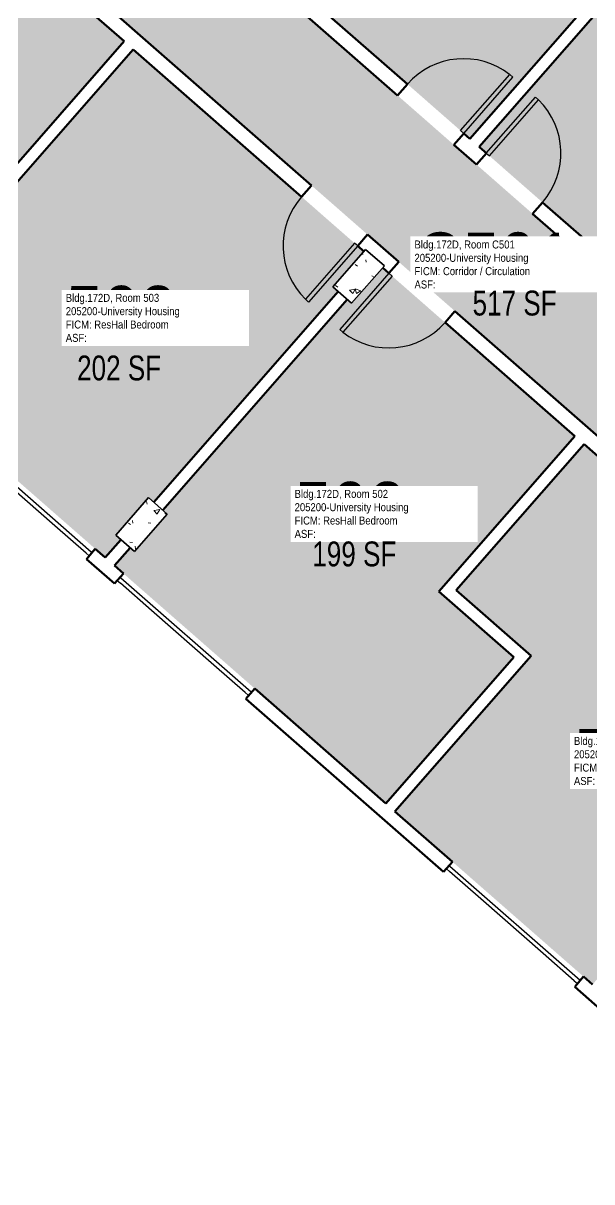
# Model space of a CAD drawing. Extents: x 69237155 to 69239788, y 27657308 to 27659623.
# Drawn here: x 69237619 to 69237893, y 27658548 to 27659107 of the extents above; entities that cross this region are included whole.
import ezdxf
from ezdxf.enums import TextEntityAlignment as Align

# ---------------------------------------------------------------- set-up
doc = ezdxf.new("R2010")
doc.units = 0
doc.header["$LTSCALE"] = 100
doc.header["$MEASUREMENT"] = 0
for name, color, linetype in [('A-COLS', 5, 'CONTINUOUS'), ('A-DOOR', 2, 'CONTINUOUS'), ('A-GLAZ', 1, 'CONTINUOUS'), ('A-IDEN-RNUM', 7, 'CONTINUOUS'), ('A-IDEN-SNUM', 4, 'CONTINUOUS'), ('A-IDEN-VNUM', 4, 'CONTINUOUS'), ('A-WALL', 5, 'CONTINUOUS'), ('AREA-TEXT', 3, 'CONTINUOUS'), ('Rooms-Category-Color', 7, 'CONTINUOUS'), ('Rooms-College-Color', 7, 'CONTINUOUS'), ('Rooms-Department-Color', 7, 'CONTINUOUS'), ('Rooms-Division-Color', 7, 'CONTINUOUS'), ('Rooms-Information', 7, 'CONTINUOUS')]:
    doc.layers.add(name, color=color, linetype=linetype)
doc.styles.add('CP_AREA', font='arial.ttf', dxfattribs={"height": 15})
doc.styles.add('CP_ROOMSNUMBER', font='arial.ttf', dxfattribs={"height": 1})
doc.styles.add('CP_ROOMVNUMBER', font='arial.ttf', dxfattribs={"width": 0.85, "height": 0.075})
pattern_1 = [(8.793, (69237985.663, 27658391.62), (19.1337, -19.9577), [2.88, -31.68]), (313.793, (69237985.663, 27658391.62), (15.0201, 25.2405), [2.304, -25.344]), (59.244, (69237987.258, 27658389.956), (34.1539, 5.2822), [2.448, -26.924]), (4.977, (69237990.723, 27658397.397), (26.6445, -31.7803), [4.32, -47.52]), (55.429, (69237992.943, 27658394.75), (51.6444, 4.4977), [3.671, -40.386]), (309.977, (69237990.723, 27658397.397), (51.6445, 4.4976), [3.456, -38.016]), (339.793, (69237992.347, 27658393.423), (7.059, -26.7316), [2.88, -31.68]), (284.793, (69237992.347, 27658393.423), (25.3737, 14.7939), [2.304, -25.344]), (30.244, (69237992.935, 27658391.195), (32.4325, -11.9383), [2.448, -26.924]), (356.2929, (69237985.663, 27658391.619), (8.77226, 9.3093), [1.267, -23.77, 1.267, -24.461, -25.44]), (356.2929, (69237985.663, 27658391.619), (8.77226, 9.3093), [-50.765, 1.267, -24.173]), (326.293, (69237985.663, 27658391.619), (17.57708, 4.7394), [1.267, -13.402, 1.267, -23.194, -9.696]), (326.293, (69237985.663, 27658391.619), (17.57708, 4.7394), [-39.13, 1.267, -8.429]), (286.2929, (69237979.221, 27658397.26), (14.85184, -14.15585), [1.267, -8.333, 1.267, -28.685, -39.744]), (286.2929, (69237979.221, 27658397.26), (14.85184, -14.15585), [-39.552, 1.267, -38.477]), (276.293, (69237976.332, 27658399.79), (19.3809, -11.8611), [1.267, -11.213, 1.267, -18.624, -28.224]), (276.293, (69237976.332, 27658399.79), (19.3809, -11.8611), [-32.371, 1.267, -26.957])]

# ---------------------------------------------------------------- blocks, each defined once
blk = doc.blocks.new('08_Single-Flush - 08 Door_Single-Flush  3_-0_ x 7_-0_-5934602-LEVEL 5')
at = {"layer": 'A-DOOR', "color": 7}
for p, q in [((16, -3.62), (16, -39.57)), ((18, -3.62), (16, -3.62)), ((18, -3.62), (18, -39.57)), ((18, -39.57), (16, -39.57))]:
    blk.add_line(p, q, dxfattribs=at)
at = {"layer": 'A-DOOR', "lineweight": 25}
blk.add_arc((18, -3.62), 36, 180, 266.8153, dxfattribs=at)
blk = doc.blocks.new('08_Single-Flush - 08 Door_Single-Flush  3_-0_ x 7_-0_-5934603-LEVEL 5')
at = {"layer": 'A-DOOR', "color": 7}
for p, q in [((16, 3.62), (16, 39.57)), ((18, 39.57), (16, 39.57)), ((18, 3.62), (18, 39.57)), ((18, 3.62), (16, 3.62))]:
    blk.add_line(p, q, dxfattribs=at)
at = {"layer": 'A-DOOR', "lineweight": 25}
blk.add_arc((18, 3.62), 36, 93.1847, 180, dxfattribs=at)

msp = doc.modelspace()

# ---------------------------------------------------------------- hatches: boundary and pattern name
at = {"layer": 'A-COLS', "lineweight": 5}
h = msp.add_hatch(dxfattribs=at)
h.set_pattern_fill('FP_23', color=256, angle=-41.2071, style=0, pattern_type=2)
h.set_pattern_definition(pattern_1)
h.paths.add_polyline_path([(69237771.04, 27658977.39), (69237777.53, 27658971.71), (69237793.34, 27658989.76), (69237784.31, 27658997.67), (69237768.5, 27658979.61)], flags=0)
h = msp.add_hatch(dxfattribs=at)
h.set_pattern_fill('FP_20', color=256, angle=-41.2071, style=0, pattern_type=2)
h.set_pattern_definition(pattern_1)
h.paths.add_polyline_path([(69237672.78, 27658852.09), (69237688.6, 27658870.14), (69237679.57, 27658878.05), (69237663.76, 27658859.99), (69237670.72, 27658853.9)], flags=0)
at = {"layer": 'Rooms-Category-Color', "true_color": 0xadadad}
msp.add_hatch(color=253, dxfattribs=at).paths.add_polyline_path([(69237385.3, 27659355.04), (69237386.29, 27659354.18), (69237439.56, 27659307.53), (69237548.27, 27659212.34), (69237566.33, 27659196.53), (69237674.81, 27659101.54), (69237788.27, 27659002.18), (69237793.02, 27658998.03), (69237892.2, 27658911.17), (69238025.77, 27658794.21), (69238028.26, 27658792.03), (69238029.01, 27658791.37), (69238064.56, 27658760.25), (69238182.1, 27658657.32), (69238217.94, 27658625.94), (69238270.32, 27658580.07), (69238283.72, 27658568.34), (69238284.88, 27658569.69), (69238296.3, 27658559.3), (69238295.34, 27658558.16), (69238306.72, 27658548.2), (69238346.25, 27658593.35), (69238303.51, 27658630.78), (69238203.35, 27658718.48), (69238067.56, 27658837.39), (69237967.85, 27658924.7), (69237836.57, 27659039.65), (69237836.36, 27659039.83), (69237836.36, 27659039.83), (69237832.03, 27659043.61), (69237732.39, 27659130.87), (69237596.83, 27659249.57), (69237478.85, 27659352.88), (69237411.94, 27659411.47), (69237372.84, 27659366.81), (69237372.41, 27659366.33)])
at = {"layer": 'Rooms-Category-Color', "true_color": 0x728ef3}
for points in [[(69237954.37, 27659187.78), (69237964.13, 27659198.93), (69237985.59, 27659223.43), (69237854.72, 27659338.02), (69237833.18, 27659313.43), (69237769.54, 27659240.74), (69237805.18, 27659209.53), (69237739.37, 27659134.39), (69237834.6, 27659051), (69237836.19, 27659052.81), (69237938.56, 27659169.73), (69237936.53, 27659171.5), (69237952.34, 27659189.56)], [(69237540.51, 27658952.63), (69237667.82, 27659098.02), (69237561.55, 27659191.07), (69237557.76, 27659186.74), (69237539.71, 27659202.56), (69237543.5, 27659206.88), (69237439.3, 27659298.12), (69237319.4, 27659161.2), (69237311.99, 27659152.73)], [(69237966.33, 27659192.52), (69237958.79, 27659183.91), (69237961.37, 27659181.65), (69237945.56, 27659163.6), (69237942.98, 27659165.86), (69237839.03, 27659047.14), (69237970.41, 27658932.09), (69238032.34, 27659002.81), (69237996.23, 27659034.43), (69238061.61, 27659109.09)], [(69237672.24, 27659094.15), (69237544.93, 27658948.76), (69237658.72, 27658849.12), (69237666.3, 27658857.77), (69237663.76, 27658859.99), (69237679.57, 27658878.05), (69237682.11, 27658875.83), (69237771.04, 27658977.39), (69237768.5, 27658979.61), (69237783.49, 27658996.73)], [(69237670.72, 27658853.9), (69237663.14, 27658845.25), (69237794.02, 27658730.64), (69237855.78, 27658801.17), (69237819.67, 27658832.8), (69237885.22, 27658907.65), (69237792.52, 27658988.82), (69237777.53, 27658971.71), (69237775.46, 27658973.52), (69237686.53, 27658871.96), (69237688.6, 27658870.14), (69237672.78, 27658852.09)], [(69237901.31, 27658651.98), (69237899.24, 27658653.79), (69237915.05, 27658671.85), (69237917.12, 27658670.04), (69238021.04, 27658788.72), (69237889.64, 27658903.78), (69237827.96, 27658833.35), (69237864.07, 27658801.72), (69237798.44, 27658726.77), (69237893.73, 27658643.33)]]:
    msp.add_hatch(color=171, dxfattribs=at).paths.add_polyline_path(points)
at = {"layer": 'Rooms-College-Color', "true_color": 0xadadad}
for points in [[(69237385.3, 27659355.04), (69237386.29, 27659354.18), (69237439.56, 27659307.53), (69237548.27, 27659212.34), (69237566.33, 27659196.53), (69237674.81, 27659101.54), (69237788.27, 27659002.18), (69237793.02, 27658998.03), (69237892.2, 27658911.17), (69238025.77, 27658794.21), (69238028.26, 27658792.03), (69238029.01, 27658791.37), (69238064.56, 27658760.25), (69238182.1, 27658657.32), (69238217.94, 27658625.94), (69238270.32, 27658580.07), (69238283.72, 27658568.34), (69238284.88, 27658569.69), (69238296.3, 27658559.3), (69238295.34, 27658558.16), (69238306.72, 27658548.2), (69238346.25, 27658593.35), (69238303.51, 27658630.78), (69238203.35, 27658718.48), (69238067.56, 27658837.39), (69237967.85, 27658924.7), (69237836.57, 27659039.65), (69237836.36, 27659039.83), (69237836.36, 27659039.83), (69237832.03, 27659043.61), (69237732.39, 27659130.87), (69237596.83, 27659249.57), (69237478.85, 27659352.88), (69237411.94, 27659411.47), (69237372.84, 27659366.81), (69237372.41, 27659366.33)], [(69237954.37, 27659187.78), (69237964.13, 27659198.93), (69237985.59, 27659223.43), (69237854.72, 27659338.02), (69237833.18, 27659313.43), (69237769.54, 27659240.74), (69237805.18, 27659209.53), (69237739.37, 27659134.39), (69237834.6, 27659051), (69237836.19, 27659052.81), (69237938.56, 27659169.73), (69237936.53, 27659171.5), (69237952.34, 27659189.56)], [(69237540.51, 27658952.63), (69237667.82, 27659098.02), (69237561.55, 27659191.07), (69237557.76, 27659186.74), (69237539.71, 27659202.56), (69237543.5, 27659206.88), (69237439.3, 27659298.12), (69237319.4, 27659161.2), (69237311.99, 27659152.73)], [(69237966.33, 27659192.52), (69237958.79, 27659183.91), (69237961.37, 27659181.65), (69237945.56, 27659163.6), (69237942.98, 27659165.86), (69237839.03, 27659047.14), (69237970.41, 27658932.09), (69238032.34, 27659002.81), (69237996.23, 27659034.43), (69238061.61, 27659109.09)], [(69237672.24, 27659094.15), (69237544.93, 27658948.76), (69237658.72, 27658849.12), (69237666.3, 27658857.77), (69237663.76, 27658859.99), (69237679.57, 27658878.05), (69237682.11, 27658875.83), (69237771.04, 27658977.39), (69237768.5, 27658979.61), (69237783.49, 27658996.73)], [(69237670.72, 27658853.9), (69237663.14, 27658845.25), (69237794.02, 27658730.64), (69237855.78, 27658801.17), (69237819.67, 27658832.8), (69237885.22, 27658907.65), (69237792.52, 27658988.82), (69237777.53, 27658971.71), (69237775.46, 27658973.52), (69237686.53, 27658871.96), (69237688.6, 27658870.14), (69237672.78, 27658852.09)], [(69237901.31, 27658651.98), (69237899.24, 27658653.79), (69237915.05, 27658671.85), (69237917.12, 27658670.04), (69238021.04, 27658788.72), (69237889.64, 27658903.78), (69237827.96, 27658833.35), (69237864.07, 27658801.72), (69237798.44, 27658726.77), (69237893.73, 27658643.33)]]:
    msp.add_hatch(color=253, dxfattribs=at).paths.add_polyline_path(points)
at = {"layer": 'Rooms-Department-Color', "true_color": 0xacacac}
msp.add_hatch(color=253, dxfattribs=at).paths.add_polyline_path([(69237385.3, 27659355.04), (69237386.29, 27659354.18), (69237439.56, 27659307.53), (69237548.27, 27659212.34), (69237566.33, 27659196.53), (69237674.81, 27659101.54), (69237788.27, 27659002.18), (69237793.02, 27658998.03), (69237892.2, 27658911.17), (69238025.77, 27658794.21), (69238028.26, 27658792.03), (69238029.01, 27658791.37), (69238064.56, 27658760.25), (69238182.1, 27658657.32), (69238217.94, 27658625.94), (69238270.32, 27658580.07), (69238283.72, 27658568.34), (69238284.88, 27658569.69), (69238296.3, 27658559.3), (69238295.34, 27658558.16), (69238306.72, 27658548.2), (69238346.25, 27658593.35), (69238303.51, 27658630.78), (69238203.35, 27658718.48), (69238067.56, 27658837.39), (69237967.85, 27658924.7), (69237836.57, 27659039.65), (69237836.36, 27659039.83), (69237836.36, 27659039.83), (69237832.03, 27659043.61), (69237732.39, 27659130.87), (69237596.83, 27659249.57), (69237478.85, 27659352.88), (69237411.94, 27659411.47), (69237372.84, 27659366.81), (69237372.41, 27659366.33)])
at = {"layer": 'Rooms-Department-Color', "true_color": 0x604aed}
for points in [[(69237954.37, 27659187.78), (69237964.13, 27659198.93), (69237985.59, 27659223.43), (69237854.72, 27659338.02), (69237833.18, 27659313.43), (69237769.54, 27659240.74), (69237805.18, 27659209.53), (69237739.37, 27659134.39), (69237834.6, 27659051), (69237836.19, 27659052.81), (69237938.56, 27659169.73), (69237936.53, 27659171.5), (69237952.34, 27659189.56)], [(69237540.51, 27658952.63), (69237667.82, 27659098.02), (69237561.55, 27659191.07), (69237557.76, 27659186.74), (69237539.71, 27659202.56), (69237543.5, 27659206.88), (69237439.3, 27659298.12), (69237319.4, 27659161.2), (69237311.99, 27659152.73)], [(69237966.33, 27659192.52), (69237958.79, 27659183.91), (69237961.37, 27659181.65), (69237945.56, 27659163.6), (69237942.98, 27659165.86), (69237839.03, 27659047.14), (69237970.41, 27658932.09), (69238032.34, 27659002.81), (69237996.23, 27659034.43), (69238061.61, 27659109.09)], [(69237672.24, 27659094.15), (69237544.93, 27658948.76), (69237658.72, 27658849.12), (69237666.3, 27658857.77), (69237663.76, 27658859.99), (69237679.57, 27658878.05), (69237682.11, 27658875.83), (69237771.04, 27658977.39), (69237768.5, 27658979.61), (69237783.49, 27658996.73)], [(69237670.72, 27658853.9), (69237663.14, 27658845.25), (69237794.02, 27658730.64), (69237855.78, 27658801.17), (69237819.67, 27658832.8), (69237885.22, 27658907.65), (69237792.52, 27658988.82), (69237777.53, 27658971.71), (69237775.46, 27658973.52), (69237686.53, 27658871.96), (69237688.6, 27658870.14), (69237672.78, 27658852.09)], [(69237901.31, 27658651.98), (69237899.24, 27658653.79), (69237915.05, 27658671.85), (69237917.12, 27658670.04), (69238021.04, 27658788.72), (69237889.64, 27658903.78), (69237827.96, 27658833.35), (69237864.07, 27658801.72), (69237798.44, 27658726.77), (69237893.73, 27658643.33)]]:
    msp.add_hatch(color=173, dxfattribs=at).paths.add_polyline_path(points)
at = {"layer": 'Rooms-Division-Color', "true_color": 0xadadad}
msp.add_hatch(color=253, dxfattribs=at).paths.add_polyline_path([(69237385.3, 27659355.04), (69237386.29, 27659354.18), (69237439.56, 27659307.53), (69237548.27, 27659212.34), (69237566.33, 27659196.53), (69237674.81, 27659101.54), (69237788.27, 27659002.18), (69237793.02, 27658998.03), (69237892.2, 27658911.17), (69238025.77, 27658794.21), (69238028.26, 27658792.03), (69238029.01, 27658791.37), (69238064.56, 27658760.25), (69238182.1, 27658657.32), (69238217.94, 27658625.94), (69238270.32, 27658580.07), (69238283.72, 27658568.34), (69238284.88, 27658569.69), (69238296.3, 27658559.3), (69238295.34, 27658558.16), (69238306.72, 27658548.2), (69238346.25, 27658593.35), (69238303.51, 27658630.78), (69238203.35, 27658718.48), (69238067.56, 27658837.39), (69237967.85, 27658924.7), (69237836.57, 27659039.65), (69237836.36, 27659039.83), (69237836.36, 27659039.83), (69237832.03, 27659043.61), (69237732.39, 27659130.87), (69237596.83, 27659249.57), (69237478.85, 27659352.88), (69237411.94, 27659411.47), (69237372.84, 27659366.81), (69237372.41, 27659366.33)])
at = {"layer": 'Rooms-Division-Color', "true_color": 0x604aed}
for points in [[(69237954.37, 27659187.78), (69237964.13, 27659198.93), (69237985.59, 27659223.43), (69237854.72, 27659338.02), (69237833.18, 27659313.43), (69237769.54, 27659240.74), (69237805.18, 27659209.53), (69237739.37, 27659134.39), (69237834.6, 27659051), (69237836.19, 27659052.81), (69237938.56, 27659169.73), (69237936.53, 27659171.5), (69237952.34, 27659189.56)], [(69237540.51, 27658952.63), (69237667.82, 27659098.02), (69237561.55, 27659191.07), (69237557.76, 27659186.74), (69237539.71, 27659202.56), (69237543.5, 27659206.88), (69237439.3, 27659298.12), (69237319.4, 27659161.2), (69237311.99, 27659152.73)], [(69237966.33, 27659192.52), (69237958.79, 27659183.91), (69237961.37, 27659181.65), (69237945.56, 27659163.6), (69237942.98, 27659165.86), (69237839.03, 27659047.14), (69237970.41, 27658932.09), (69238032.34, 27659002.81), (69237996.23, 27659034.43), (69238061.61, 27659109.09)], [(69237672.24, 27659094.15), (69237544.93, 27658948.76), (69237658.72, 27658849.12), (69237666.3, 27658857.77), (69237663.76, 27658859.99), (69237679.57, 27658878.05), (69237682.11, 27658875.83), (69237771.04, 27658977.39), (69237768.5, 27658979.61), (69237783.49, 27658996.73)], [(69237670.72, 27658853.9), (69237663.14, 27658845.25), (69237794.02, 27658730.64), (69237855.78, 27658801.17), (69237819.67, 27658832.8), (69237885.22, 27658907.65), (69237792.52, 27658988.82), (69237777.53, 27658971.71), (69237775.46, 27658973.52), (69237686.53, 27658871.96), (69237688.6, 27658870.14), (69237672.78, 27658852.09)], [(69237901.31, 27658651.98), (69237899.24, 27658653.79), (69237915.05, 27658671.85), (69237917.12, 27658670.04), (69238021.04, 27658788.72), (69237889.64, 27658903.78), (69237827.96, 27658833.35), (69237864.07, 27658801.72), (69237798.44, 27658726.77), (69237893.73, 27658643.33)]]:
    msp.add_hatch(color=173, dxfattribs=at).paths.add_polyline_path(points)

# ---------------------------------------------------------------- linework, layer by layer
at = {"layer": 'A-COLS', "lineweight": 35}
for p, q in [((69237784.31, 27658997.67), (69237768.5, 27658979.61)), ((69237793.34, 27658989.76), (69237784.31, 27658997.67)), ((69237777.53, 27658971.71), (69237793.34, 27658989.76)), ((69237768.5, 27658979.61), (69237777.53, 27658971.71)), ((69237679.57, 27658878.05), (69237663.76, 27658859.99)), ((69237688.6, 27658870.14), (69237679.57, 27658878.05)), ((69237672.78, 27658852.09), (69237688.6, 27658870.14)), ((69237663.76, 27658859.99), (69237672.78, 27658852.09))]:
    msp.add_line(p, q, dxfattribs=at)
at = {"layer": 'A-GLAZ'}
for p, q in [((69237651.89, 27658851.78), (69237589.08, 27658906.77)), ((69237634.41, 27658864.43), (69237604.31, 27658890.78)), ((69237649.45, 27658851.25), (69237634.41, 27658864.43)), ((69237649.45, 27658851.25), (69237650.96, 27658849.93)), ((69237652.28, 27658851.44), (69237651.89, 27658851.78)), ((69237666.21, 27658839.24), (69237665.82, 27658839.58)), ((69237729.01, 27658784.24), (69237666.21, 27658839.24)), ((69237664.5, 27658838.07), (69237666.01, 27658836.76)), ((69237681.05, 27658823.58), (69237666.01, 27658836.76)), ((69237711.15, 27658797.23), (69237681.05, 27658823.58)), ((69237726.19, 27658784.05), (69237711.15, 27658797.23)), ((69237726.19, 27658784.05), (69237727.7, 27658782.74)), ((69237824.95, 27658700.24), (69237824.56, 27658700.58)), ((69237887.76, 27658645.24), (69237824.95, 27658700.24)), ((69237823.24, 27658699.07), (69237824.75, 27658697.75)), ((69237839.79, 27658684.58), (69237824.75, 27658697.75)), ((69237869.89, 27658658.23), (69237839.79, 27658684.58)), ((69237884.93, 27658645.05), (69237869.89, 27658658.23)), ((69237884.93, 27658645.05), (69237886.44, 27658643.73))]:
    msp.add_line(p, q, dxfattribs=at)
at = {"layer": 'A-WALL', "lineweight": 50}
for p, q in [((69237758.17, 27659028.54), (69237539.1, 27659220.37)), ((69237631.43, 27659219.27), (69237799.73, 27659071.9)), ((69237561.55, 27659191.07), (69237667.82, 27659098.02)), ((69237938.56, 27659169.73), (69237834.6, 27659051)), ((69237839.02, 27659047.13), (69237942.98, 27659165.86)), ((69237804.51, 27659077.35), (69237739.37, 27659134.39)), ((69237667.82, 27659098.02), (69237540.51, 27658952.63)), ((69237544.93, 27658948.76), (69237672.24, 27659094.15)), ((69237672.24, 27659094.15), (69237753.4, 27659023.08)), ((69237799.73, 27659071.9), (69237804.51, 27659077.35)), ((69237831.59, 27659053.64), (69237826.81, 27659048.18)), ((69237834.6, 27659051), (69237831.59, 27659053.64)), ((69237826.81, 27659048.18), (69237837.72, 27659038.63)), ((69237840.42, 27659045.9), (69237839.02, 27659047.13)), ((69237840.43, 27659045.91), (69237840.42, 27659045.9)), ((69237842.51, 27659044.09), (69237840.43, 27659045.91)), ((69237837.73, 27659038.64), (69237842.51, 27659044.09)), ((69237753.4, 27659023.08), (69237758.17, 27659028.54)), ((69237869.59, 27659020.37), (69237864.81, 27659014.92)), ((69237970.41, 27658932.09), (69237869.59, 27659020.37)), ((69237864.81, 27659014.92), (69238035.26, 27658865.67)), ((69237785.26, 27659004.82), (69237780.48, 27658999.36)), ((69237800.3, 27658991.64), (69237785.26, 27659004.82)), ((69237780.48, 27658999.36), (69237783.49, 27658996.73)), ((69237795.53, 27658986.19), (69237800.3, 27658991.64)), ((69237792.52, 27658988.82), (69237795.53, 27658986.19)), ((69237771.04, 27658977.39), (69237682.11, 27658875.83)), ((69237686.53, 27658871.96), (69237775.46, 27658973.52)), ((69237827.39, 27658967.93), (69237822.61, 27658962.47)), ((69237995.72, 27658820.52), (69237827.39, 27658967.93)), ((69237822.61, 27658962.47), (69237885.22, 27658907.65)), ((69237885.22, 27658907.65), (69237819.67, 27658832.8)), ((69237827.96, 27658833.35), (69237889.64, 27658903.78)), ((69237889.64, 27658903.78), (69237990.95, 27658815.07)), ((69237666.3, 27658857.77), (69237658.72, 27658849.12)), ((69237653.92, 27658853.32), (69237649.64, 27658848.43)), ((69237658.72, 27658849.12), (69237653.92, 27658853.32)), ((69237663.14, 27658845.25), (69237670.72, 27658853.9)), ((69237649.64, 27658848.43), (69237663.18, 27658836.57)), ((69237667.47, 27658841.46), (69237663.14, 27658845.25)), ((69237663.18, 27658836.57), (69237667.47, 27658841.46)), ((69237864.07, 27658801.72), (69237827.96, 27658833.35)), ((69237819.67, 27658832.8), (69237855.78, 27658801.17)), ((69237855.78, 27658801.17), (69237794.02, 27658730.64)), ((69237798.44, 27658726.77), (69237864.07, 27658801.72)), ((69237730.85, 27658785.96), (69237726.57, 27658781.07)), ((69237794.02, 27658730.64), (69237730.85, 27658785.96)), ((69237726.57, 27658781.07), (69237821.93, 27658697.57)), ((69237826.21, 27658702.46), (69237798.44, 27658726.77)), ((69237821.93, 27658697.57), (69237826.21, 27658702.46)), ((69237889.4, 27658647.12), (69237885.12, 27658642.23)), ((69237893.73, 27658643.33), (69237889.4, 27658647.12)), ((69237885.12, 27658642.23), (69237898.66, 27658630.37))]:
    msp.add_line(p, q, dxfattribs=at)

# ---------------------------------------------------------------- block references
at = {"layer": 'A-DOOR'}
for name, p, rotation in [('08_Single-Flush - 08 Door_Single-Flush  3_-0_ x 7_-0_-5934603-LEVEL 5', (69237815.66, 27659062.77), 318.7929047813024), ('08_Single-Flush - 08 Door_Single-Flush  3_-0_ x 7_-0_-5934602-LEVEL 5', (69237853.66, 27659029.51), 138.7929047813023), ('08_Single-Flush - 08 Door_Single-Flush  3_-0_ x 7_-0_-5934602-LEVEL 5', (69237769.33, 27659013.95), 318.7929047813024), ('08_Single-Flush - 08 Door_Single-Flush  3_-0_ x 7_-0_-5934603-LEVEL 5', (69237811.46, 27658977.06), 138.7929047813023)]:
    msp.add_blockref(name, p, dxfattribs=dict(at, rotation=rotation))

# ---------------------------------------------------------------- texts
at = {"layer": 'A-IDEN-RNUM', "linetype": 'ByBlock', "style": 'CP_ROOMSNUMBER'}
for s, p in [('C501-00', (69237839.1, 27658988.08)), ('0503-00', (69237648.35, 27658956.79)), ('0502-00', (69237758.74, 27658862.3))]:
    msp.add_text(s, height=1, dxfattribs=at).set_placement(p)
at = {"layer": 'A-IDEN-SNUM', "linetype": 'ByBlock', "style": 'CP_ROOMSNUMBER'}
for s, p in [('172DC50100', (69237839.1, 27658988.08)), ('172D050300', (69237648.35, 27658956.79)), ('172D050200', (69237758.74, 27658862.3))]:
    msp.add_text(s, height=1, dxfattribs=at).set_placement(p)
at = {"layer": 'A-IDEN-VNUM', "linetype": 'ByBlock', "style": 'CP_ROOMVNUMBER', "width": 0.85}
for s, p in [('C501', (69237846.18, 27658992.3)), ('503', (69237666.41, 27658966.58)), ('502', (69237776.8, 27658872.08)), ('501', (69237911.52, 27658752.97))]:
    msp.add_text(s, height=27, dxfattribs=at).set_placement(p, align=Align.MIDDLE_CENTER)
at = {"layer": 'AREA-TEXT', "style": 'CP_AREA', "width": 0.75}
for s, p in [('517 SF', (69237856.14, 27658971.83)), ('202 SF', (69237665.39, 27658940.54)), ('199 SF', (69237778.84, 27658850.89))]:
    msp.add_text(s, height=12, dxfattribs=at).set_placement(p, align=Align.MIDDLE_CENTER)

# ---------------------------------------------------------------- next in the draw order: texts
at = {"layer": 'Rooms-Information', "char_height": 3.8571, "width": 86.4, "attachment_point": 7, "style": 'CP_ROOMVNUMBER', "bg_fill": 3, "box_fill_scale": 1.5, "bg_fill_color": 256, "bg_fill_true_color": 13158600, "bg_fill_transparency": 0}
for s, insert in [('Bldg.172D, Room C501^M^J205200-University Housing^M^JFICM: Corridor / Circulation^M^JASF: ', (69237807.86, 27658978.8)), ('Bldg.172D, Room 503^M^J205200-University Housing^M^JFICM: ResHall Bedroom^M^JASF: ', (69237639.67, 27658953.08)), ('Bldg.172D, Room 502^M^J205200-University Housing^M^JFICM: ResHall Bedroom^M^JASF: ', (69237750.05, 27658858.58)), ('Bldg.172D, Room 501^M^J205200-University Housing^M^JFICM: ResHall Bedroom^M^JASF: ', (69237884.78, 27658739.47))]:
    msp.add_mtext(s, dxfattribs=dict(at, insert=insert))

doc.saveas('drawing.dxf')
